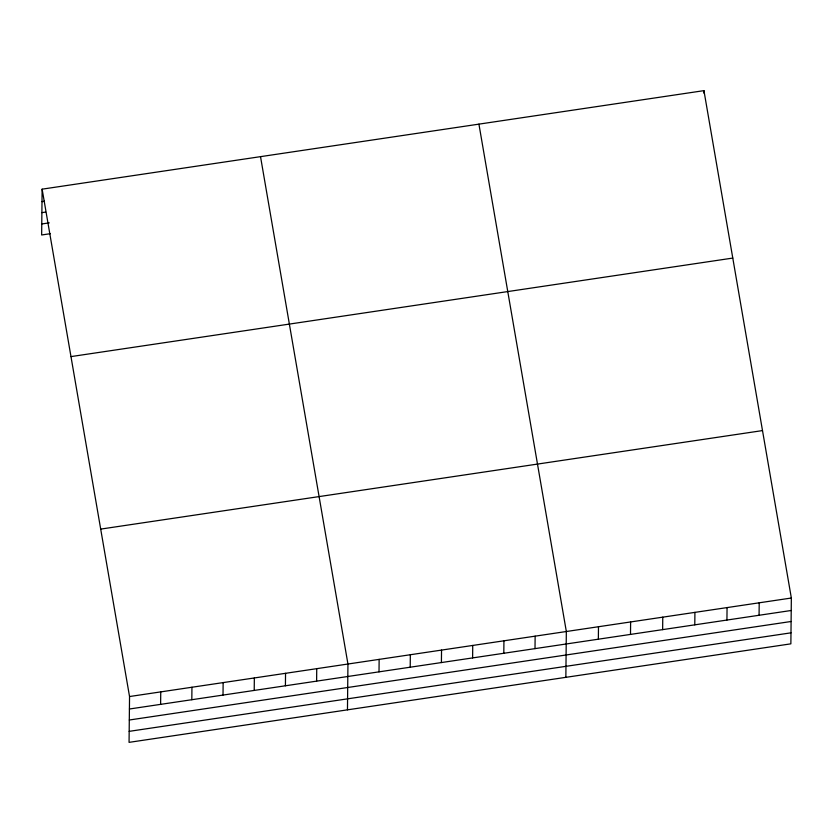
<?xml version="1.0" encoding="UTF-8"?>
<svg xmlns="http://www.w3.org/2000/svg" width="833" height="833" viewBox="0 0 833 833"><rect width="100%" height="100%" fill="white"/><g stroke="black" fill="none" stroke-linecap="round" stroke-linejoin="round"><path stroke-width="1.25" d="M42.129 189.164L129.542 696.534L129.063 742.359L790.871 643.836L791.35 598.021L703.937 90.641L42.129 189.164L41.65 234.979L50.386 233.677M160.613 704.364L160.748 691.89M191.819 699.72L191.944 687.246M223.015 695.076L223.14 682.602M254.211 690.432L254.346 677.958M285.417 685.788L285.542 673.314M316.613 681.134L316.738 668.67M347.465 709.841L347.944 664.026L260.521 156.646M379.015 671.846L379.14 659.382M410.211 667.202L410.336 654.738M441.407 662.558L441.542 650.094M472.613 657.914L472.738 645.45M503.809 653.27L503.934 640.806M535.005 648.626L535.14 636.162M565.857 677.333L566.336 631.508L478.923 124.138M598.354 639.203L598.479 626.728M630.498 634.413L630.623 621.939M662.641 629.633L662.766 617.159M694.784 624.844L694.92 612.37M703.906 93.14L703.937 90.641M726.928 620.054L727.063 607.59M759.071 615.275L759.207 602.8M42.004 201.628L44.493 201.263M41.879 212.634L45.628 212.082M41.765 223.973L49.251 222.859M70.982 356.597L732.78 258.074M100.699 529.101L762.507 430.588M129.542 696.534L791.35 598.021M129.417 709.008L791.215 610.485M129.302 720.014L791.1 621.491M129.177 731.353L790.986 632.83"/></g></svg>
